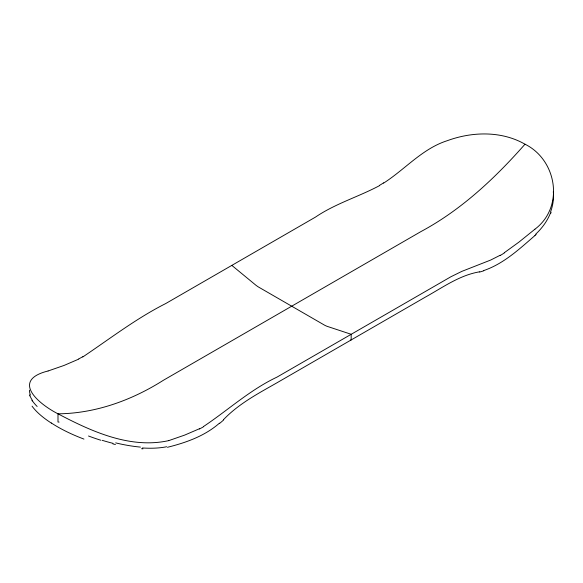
<?xml version="1.0" encoding="UTF-8"?>
<svg xmlns="http://www.w3.org/2000/svg" width="583" height="583" viewBox="0 0 583 583"><rect width="100%" height="100%" fill="white"/><g stroke="black" fill="none" stroke-linecap="round" stroke-linejoin="round"><path stroke-width="0.87" d="M551.117 212.241L550.665 213.451M534.954 229.177C564.519 206.943 556.998 160.019 525.006 144.198C495.018 178.238 461.24 209.975 420.999 231.546L163.349 380.298C131.933 400.215 95.466 413.5 57.994 413.821C38.697 404.012 10.392 380.4 48.046 370.992M536.156 234.424L534.954 235.539M223.413 419.767C238.549 403.808 258.116 393.554 276.976 382.783L425.364 297.111C442.818 287.448 459.572 275.161 479.7 271.802M534.932 235.554C519.336 249.065 503.712 263.727 483.803 270.541M534.932 229.192L518.957 242.098L504.244 252.76M219.456 423.163C204.706 436.048 186.217 442.606 167.445 447.299M383.607 183.106C405.149 169.34 422.347 148.599 447.372 140.656C472.23 131.547 501.518 130.774 525.006 144.198M203.423 426.588C228.011 410.177 249.976 389.889 276.976 377.121L450.994 276.706L461.874 271.365L490.682 260.054L500.199 255.245M82.801 356.949C110.107 338.614 136.218 318.442 165.732 303.546L315.469 217.109C335.334 203.591 358.552 196.828 379.577 185.605M199.393 428.76L184.68 435.093L168.771 440.617M78.756 359.113L64.043 365.446L48.149 370.963M168.735 440.624C130.169 449.121 91.465 431.442 57.994 413.821L57.994 422.026L59.094 422.092M350.711 339.918L351.17 339.947L351.17 334.285L326.946 326.276A57.936 33.45 60 0 1 324.818 325.314L258.182 286.843A57.936 33.45 60 0 1 256.054 285.342L231.83 265.389M142.981 448.83L141.509 448.728M115.456 444.53L112.905 443.903M32.247 400.9L31.919 400.39M29.748 395.886L29.471 394.88M51.362 423.098A96.771 36.838 13.2 0 1 32.05 406.154M83.952 439.094A96.771 36.736 13.1 0 1 51.34 423.003M82.815 356.679A95.889 53.111 -57.7 0 1 78.778 358.858M37.144 406.475A88.077 30.724 14.4 0 1 32.466 400.929M32.451 400.448A81.569 28.705 14 0 1 30.09 395.944M30.418 395.004A73.05 26.118 12.5 0 1 29.5 390.144M203.431 426.822A95.889 57.513 -62.4 0 1 199.393 428.993M100.903 440.267A88.077 31.154 14.8 0 1 88.492 435.989M113.015 443.35A81.569 29.449 14.7 0 1 102.273 440.34M140.445 447.103A73.05 28.057 14.7 0 1 115.674 442.883M166.672 446.746A69.384 29.988 15.6 0 1 142.427 447.963M223.493 420.081A91.006 52.113 -61.2 0 1 219.514 423.484M383.599 182.836A95.889 52.71 -58.1 0 1 379.584 185.336M504.266 253A95.889 57.914 -62 0 1 500.207 255.485M553.296 191.654A73.05 54.088 -17.5 0 1 550.476 212.183M550.316 213.4A69.384 52.164 -13 0 1 535.719 234.162M483.766 270.796A91.006 53.811 -59.6 0 1 479.656 272.035"/></g></svg>
